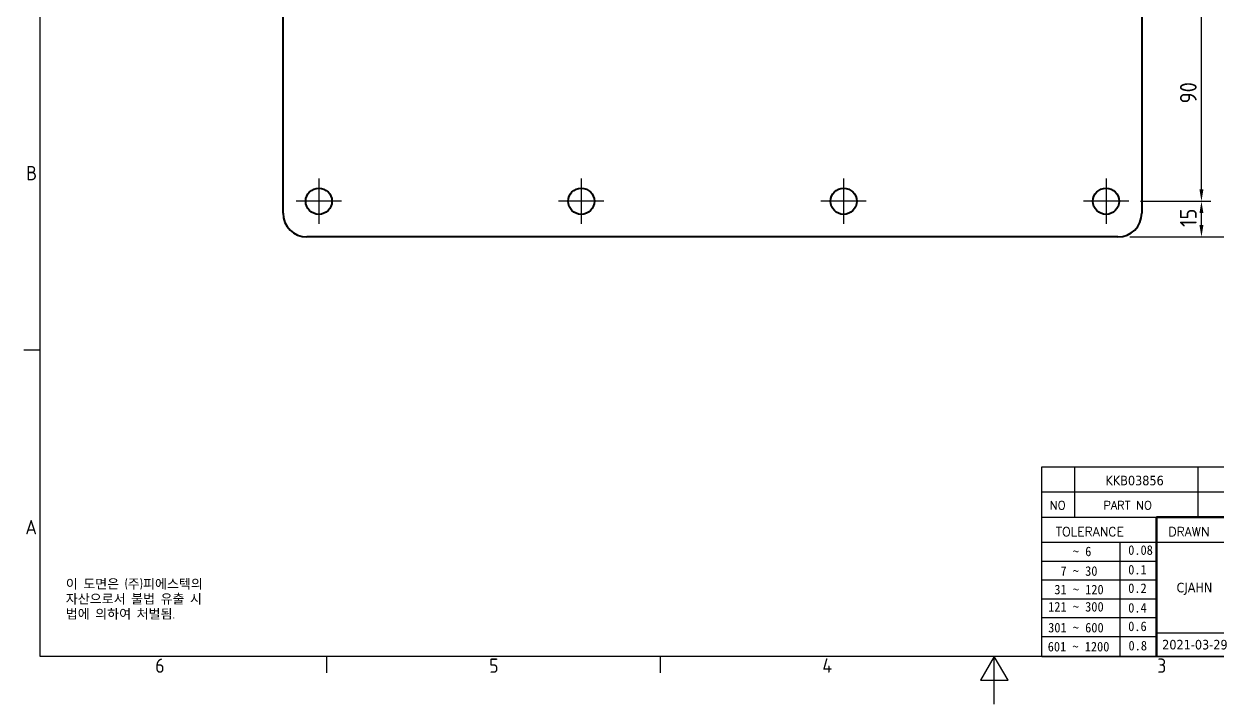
# Model space of a CAD drawing. Header units: millimetres. Extents: x 0 to 840, y 0 to 594.
# Drawn here: x 13 to 513, y 0 to 285 of the extents above; entities that cross this region are included whole.
import ezdxf
from ezdxf.enums import TextEntityAlignment as Align

# ---------------------------------------------------------------- set-up
doc = ezdxf.new("R2010")
doc.units = ezdxf.units.MM
doc.header["$LTSCALE"] = 2
doc.linetypes.add('CHAIN', pattern=[0.7087, 0.4724, -0.0591, 0.1181, -0.0591])
doc.layers.get('0').update_dxf_attribs({"color": 3, "lineweight": 25, "true_color": 0x00ff00})
for name, color, linetype, lineweight, true_color in [('가시적인 것(ISO)', 3, 'Continuous', 40, 0x00ff00), ('기호(ISO)', 5, 'Continuous', 25, 0x0000ff), ('제목(ISO)', 5, 'Continuous', 50, 0x0000ff), ('중심 표식(ISO)', 1, 'Continuous', 25, 0xff0000), ('치수(ISO)', 2, 'Continuous', 25, 0xffff00)]:
    doc.layers.add(name, color=color, linetype=linetype, lineweight=lineweight, true_color=true_color)
doc.layers.add('경계(ISO)', color=7, linetype='Continuous', lineweight=25)
doc.layers.add('해치(ISO)', color=7, linetype='Continuous', lineweight=18)
doc.styles.add('HAN_291', font='')
doc.styles.add('HAN_370', font='', dxfattribs={"width": 2})
doc.styles.add('RC_284', font='ROMANC.shx')
doc.styles.add('RC_287', font='ROMANC.shx')
doc.styles.add('RC_292', font='ROMANC.shx')
doc.styles.add('ROMANT_294', font='romant.shx')
doc.styles.add('문자 텍스트_PSTEK_POSCO', font='isocp.shx')
doc.styles.add('치수 텍스트_PSTEK_POSCO', font='isocp.shx')
doc.styles.add('텍스트 스타일198', font='tahoma.ttf')
doc.styles.add('텍스트 스타일333', font='ROMANC.shx', dxfattribs={"width": 0.800000011920929})
doc.styles.get('HAN_291').set_extended_font_data('GulimChe')
doc.styles.get('HAN_370').set_extended_font_data('GulimChe')
doc.dimstyles.new('치수_PSTEK_POSCO', dxfattribs={"dimscale": 2, "dimtxt": 3.5, "dimasz": 2.5, "dimexe": 2, "dimexo": 2.5, "dimgap": 1, "dimtad": 1, "dimrnd": 1e-08, "dimdsep": 46, "dimtxsty": '치수 텍스트_PSTEK_POSCO', "dimcen": 0.09, "dimdle": 10, "dimclrd": 7, "dimclre": 7, "dimclrt": 2, "dimadec": 1, "dimazin": 2, "dimtfac": 1, "dimtmove": 0, "dimatfit": 3, "dimfxl": 1, "dimtolj": 1, "dimlwd": -1, "dimlwe": -1, "dimarcsym": 0})

# ---------------------------------------------------------------- blocks, each defined once
blk = doc.blocks.new('경계 Default Border')
at = {"layer": '경계(ISO)'}
for p, q in [((10, 74.25000190734863), (6.599999666213989, 74.25000190734863)), ((70, 10), (70, 6.599999666213989)), ((140, 10), (140, 6.599999666213989))]:
    blk.add_line(p, q, dxfattribs=at)
at = {"layer": '경계(ISO)', "flags": 128}
for points in [[(10, 10), (10, 287.0000076293945), (410, 287.0000076293945), (410, 10), (10, 10)], [(210, 0), (210, 10), (207.1132469177246, 5), (212.8867530822754, 5), (210, 10)]]:
    blk.add_lwpolyline(points, dxfattribs=at)
at = {"layer": '경계(ISO)', "color": 2, "true_color": 0xffff00, "char_height": 3.00000011920929, "attachment_point": 7, "style": '문자 텍스트_PSTEK_POSCO'}
for s, insert in [('B', (7.078270083685684, 109.8463944559917)), ('A', (6.914400698149937, 35.61784856929444)), ('6', (34.14453946055966, 6.57139439638704)), ('5', (104.1445394605597, 6.57139439638704)), ('4', (173.9734701308116, 6.59999988079071)), ('3', (244.1685395229535, 6.57139439638704))]:
    blk.add_mtext(s, dxfattribs=dict(at, insert=insert))
blk = doc.blocks.new('제목 블록 PSTEK')
at = {"true_color": 0xff0000}
h = blk.add_hatch(color=1, dxfattribs=at)
edge = h.paths.add_edge_path(flags=0)
edge.add_line((314.2242174273352, 19.60711530335299), (314.2242174273352, 17.00126995915134))
edge.add_line((314.2242174273352, 17.00126995915134), (314.3485873187598, 17.00126995915134))
edge.add_arc((314.3485873187598, 17.6527312952023), 0.6514613360509371, 270, 360)
edge.add_line((315.0000486548106, 17.6527312952023), (315.0000486548106, 18.95565396730211))
edge.add_arc((314.3485873187598, 18.95565396730212), 0.6514613360508712, 0, 90)
edge.add_line((314.3485873187598, 19.60711530335299), (314.2242174273352, 19.60711530335299))
edge = h.paths.add_edge_path()
edge.add_arc((314.9847713324306, 18.28938669179658), 1.969189947606664, 269.9999999999959, 450)
edge.add_line((314.9847713324306, 20.25857663940318), (311.7664314776902, 20.25857663940324))
edge.add_line((311.7664314776902, 20.25857663940324), (311.7664314776902, 15.3430047401139))
edge.add_line((311.7664314776902, 15.3430047401139), (314.2242174273352, 15.3430047401139))
edge.add_line((314.2242174273352, 15.3430047401139), (314.2242174273352, 16.32019674418991))
edge.add_line((314.2242174273352, 16.32019674418991), (314.9847713324307, 16.32019674418991))
at = {"true_color": 0x848484}
for points in [[(317.2195697678507, 17.0593801673321), (322.0326348870767, 21.62682475217465), (322.2781991042243, 21.94392121864296), (317.0471853425802, 16.97985676345368), (318.7512090904202, 16.1899260703855), (316.0018030350395, 12.71868385740789), (316.3356552234328, 13.00206718743325), (318.9235935156908, 16.2694494742633)], [(324.6615819988275, 19.45905590879572), (325.4196460989604, 19.45905590879572), (325.4196460989604, 20.11051724484596), (325.2419748254881, 20.11051724484596), (325.2419748254881, 19.60711530335299), (324.4839107253602, 19.60711530335299), (324.4839107253602, 15.3430047401139), (322.1623394187076, 15.3430047401139), (322.1623394187076, 15.19494534555726), (324.6615819988275, 15.19494534555726)], [(328.2914414389548, 19.45905590879572), (329.4054050004294, 19.45905590879572), (329.4054050004294, 20.11051724484596), (329.2277337269622, 20.11051724484596), (329.2277337269622, 19.60711530335299), (328.1137701654877, 19.60711530335299), (328.1137701654877, 18.25543873810179), (328.2914414389548, 18.25543873810179)], [(332.5088862584528, 20.1105172448466), (332.3312149849806, 20.1105172448466), (332.3312149849806, 18.99741471888368), (332.5088862584528, 19.11081371413894)], [(335.6156307331414, 20.11051724484596), (335.2535118015555, 20.11051724484596), (334.2514536401189, 19.30614745124769), (335.4855464857051, 15.3430047401139), (333.1954852176545, 15.3430047401139), (333.2478643833523, 15.19494534555726), (335.6632177591723, 15.19494534555726), (334.4291249135862, 19.15808805669106)], [(321.9846681452406, 19.60711530335299), (321.4042753185749, 19.60711530335299), (321.4042753185749, 19.45905590879572), (321.9846681452406, 19.45905590879572)], [(328.2914414389548, 17.41554667867274), (329.4054050004294, 17.41554667867274), (329.4054050004294, 18.10737934354514), (329.2277337269622, 18.10737934354514), (329.2277337269622, 17.56360607323003), (328.1137701654877, 17.56360607323003), (328.1137701654877, 15.9944660761648), (328.2914414389548, 15.9944660761648)], [(329.5356972676428, 15.8464066816075), (329.3580259941756, 15.8464066816075), (329.3580259941756, 15.3430047401139), (325.8342124037171, 15.3430047401139), (325.8342124037171, 15.19494534555726), (329.5356972676428, 15.19494534555726)], [(332.5088862584528, 16.92964231796647), (332.3312149849806, 17.43186301645164), (332.3312149849806, 15.3430047401139), (330.0369607660135, 15.3430047401139), (330.0369607660135, 15.19494534555726), (332.5088862584528, 15.19494534555726)]]:
    blk.add_hatch(color=252, dxfattribs=at).paths.add_polyline_path(points)
at = {"true_color": 0x0000ff}
blk.add_hatch(color=5, dxfattribs=at).paths.add_polyline_path([(321.6183518841322, 17.4193704504104), (319.5281351041078, 18.24969419629727), (322.4505835294948, 22.02344462252142), (317.2195697678507, 17.0593801673321), (318.9235935156908, 16.2694494742633), (316.1741874603099, 12.79820726128571)])
at = {"true_color": 0xff0000}
for points in [[(324.4839107253602, 19.60711530335299), (325.2419748254881, 19.60711530335299), (325.2419748254881, 20.25857663940324), (321.2266040451076, 20.25857663940324), (321.2266040451076, 19.60711530335299), (321.9846681452406, 19.60711530335299), (321.9846681452406, 15.3430047401139), (324.4839107253602, 15.3430047401139)], [(329.2277337269622, 20.25857663940324), (325.65654113025, 20.25857663940324), (325.65654113025, 15.3430047401139), (329.3580259941756, 15.3430047401139), (329.3580259941756, 15.9944660761648), (328.1137701654877, 15.9944660761648), (328.1137701654877, 17.56360607323003), (329.2277337269622, 17.56360607323003), (329.2277337269622, 18.25543873810179), (328.1137701654877, 18.25543873810179), (328.1137701654877, 19.60711530335299), (329.2277337269622, 19.60711530335299)], [(332.3312149849806, 20.25857663940324), (329.8592894925411, 20.25857663940324), (329.8592894925411, 15.3430047401139), (332.3312149849806, 15.3430047401139), (332.3312149849806, 17.4318630164523), (333.0701931098801, 15.3430047401139), (335.4855464857051, 15.3430047401139), (334.2514536401189, 19.30614745124769), (335.4379594596742, 20.25857663940324), (334.3071782107978, 20.25857663940324), (332.3312149849806, 18.99741471888304)]]:
    blk.add_hatch(color=1, dxfattribs=at).paths.add_polyline_path(points)
at = {"true_color": 0x848484}
h = blk.add_hatch(color=252, dxfattribs=at)
edge = h.paths.add_edge_path()
edge.add_arc((314.9847713324309, 18.28938669179657), 1.969189947606666, 270, 406.8278729790604)
edge.add_arc((315.1624426058984, 18.1413272972396), 1.969189947606962, -90, 53.560984836317004, ccw=False)
edge.add_line((315.1624426058984, 16.17213734963263), (314.4018887008024, 16.17213734963263))
edge.add_line((314.4018887008024, 16.17213734963263), (314.4018887008024, 15.19494534555726))
edge.add_line((314.4018887008024, 15.19494534555726), (311.9441027511573, 15.19494534555726))
edge.add_line((311.9441027511573, 15.19494534555726), (311.9441027511573, 15.3430047401139))
edge.add_line((311.9441027511573, 15.3430047401139), (314.2242174273352, 15.3430047401139))
edge.add_line((314.2242174273352, 15.3430047401139), (314.2242174273352, 16.32019674418991))
edge.add_line((314.2242174273352, 16.32019674418991), (314.9847713324309, 16.32019674418991))
h = blk.add_hatch(color=252, dxfattribs=at)
edge = h.paths.add_edge_path()
edge.add_line((314.4018887008024, 19.45905590879572), (314.5262585922315, 19.45905590879572))
edge.add_arc((314.5262585922314, 18.80759457274939), 0.6514613360463194, 60.4189348879147, 90.00000000000318, ccw=False)
edge.add_arc((314.3485873187602, 18.95565396730057), 0.6514613360524251, 39.96992292766206, 90.00000000009999)
edge.add_line((314.3485873187591, 19.60711530335307), (314.2242174273352, 19.60711530335298))
edge.add_line((314.2242174273352, 19.60711530335299), (314.2242174273352, 17.00126995915134))
edge.add_line((314.2242174273352, 17.00126995915134), (314.3485873187591, 17.00126995915134))
edge.add_arc((314.3485873187568, 17.652731295233), 0.6514613360816299, 270.0000000002, 274.6930825552478)
edge.add_line((314.4018887008024, 17.0034541317032), (314.4018887008024, 19.45905590879572))
at = {"layer": '해치(ISO)', "true_color": 0x27d1fc}
h = blk.add_hatch(color=140, dxfattribs=at)
edge = h.paths.add_edge_path()
edge.add_ellipse((330.3660919371412, 20.15576403068321), major_axis=(9.100907360794343, 0), ratio=0.4069904968023172, start_angle=301.3098473703837, end_angle=507.7436900681698)
edge.add_ellipse((331.5340919371412, 20.4634168429492), major_axis=(-9.82350664112931, 0), ratio=0.3942600559756514, start_angle=111.51207141178469, end_angle=334.47025347086895, ccw=False)
edge.add_line((335.1363447531188, 16.8601935978785), (335.0955236905705, 16.99119398620872))
at = {"color": 180, "true_color": 0x3f00ff}
for p, q in [((182.475792979055, 11.79100474011392), (182.4757929790549, 51.56524660363496)), ((182.4757929790549, 51.56524660363496), (372.4757929537551, 51.56524660363496)), ((189.2651435055721, 51.56524660363496), (189.2651435055722, 41.00524660363494)), ((215.2152739891528, 41.00524660363494), (215.2152739891528, 51.56524660363496)), ((280.8758854511282, 51.56524660363496), (280.8758854511282, 41.00524660363494)), ((310.0881549537552, 51.56524660363496), (310.0881549537553, 41.00524660363494)), ((316.9044520275131, 51.56524660363496), (316.9044520275127, 41.00524660363494)), ((338.4566026226726, 51.56524660363496), (338.4566026226727, 41.00524660363494)), ((372.4757929537551, 51.56524660363496), (372.4757929537551, 11.79100474011389)), ((182.475792979055, 46.2852466036349), (372.4757929537551, 46.28524660363492)), ((182.475792979055, 41.00524660363493), (206.451475290024, 41.00524660363493)), ((222.9401812389276, 11.79100474011392), (222.9401812389276, 41.00524660363494)), ((239.4288871878316, 11.79100474011392), (239.4288871878316, 41.00524660363494)), ((255.9175931367356, 11.79100474011392), (255.9175931367356, 41.00524660363494)), ((268.6918866058747, 41.00524660363494), (268.6918866058747, 30.44524660363498)), ((280.8758854511282, 41.00524660363494), (280.8758854511282, 25.16524660363502)), ((310.088154953755, 41.00524660363494), (310.088154953755, 11.79100474011392)), ((182.475792979055, 35.72524660363497), (206.451475290024, 35.72524660363497)), ((198.8621818849491, 12.02524660363491), (198.8621818849491, 35.72524660363497)), ((206.451475290024, 35.72524660363497), (372.4757929537551, 35.72524660363497)), ((182.475792979055, 31.77524660363492), (206.451475290024, 31.77524660363492)), ((255.917593136736, 30.44524660363498), (372.4757929537552, 30.44524660363501)), ((182.475792979055, 27.82524660363487), (206.451475290024, 27.82524660363487)), ((255.9175931367359, 25.16524660363502), (372.4757929537552, 25.165246603635)), ((268.6918866058744, 25.16524660363502), (268.6918866058744, 11.79100474011392)), ((182.475792979055, 23.87524660363505), (206.451475290024, 23.87524660363505)), ((182.475792979055, 19.92524660363478), (206.451475290024, 19.92524660363478)), ((255.9175931367359, 19.88524660363481), (310.0881549537553, 19.88524660363481)), ((182.475792979055, 15.97524660363496), (206.451475290024, 15.97524660363496)), ((206.451475290024, 16.74100474011396), (255.9175931367359, 16.74100474011396)), ((182.475792979055, 11.79100474011392), (372.4757929537551, 11.79100474011389))]:
    blk.add_line(p, q, dxfattribs=at)
at = {"color": 7, "lineweight": 50}
for p, q in [((206.4514752900237, 11.79100474011392), (206.4514752900237, 41.00524660363494)), ((206.451475290024, 41.00524660363494), (372.4757929537551, 41.00524660363496))]:
    blk.add_line(p, q, dxfattribs=at)
at = {"color": 7}
for p, q in [((311.7664314776902, 20.25900474011391), (311.7664314776902, 15.34300474011391)), ((314.9847713324309, 20.25857663940324), (311.7664314776902, 20.25857663940324)), ((314.9847713324309, 20.25857663940324), (311.7664314776902, 20.25857663940324)), ((311.7664314776902, 20.25857663940324), (311.7664314776902, 15.3430047401139)), ((322.2781991042243, 21.94392121864296), (317.0471853425802, 16.97985676345368)), ((322.4505835294948, 22.02344462252142), (317.2195697678507, 17.0593801673321)), ((317.2195697678507, 17.0593801673321), (322.0326348870767, 21.62682475217465)), ((319.5281351041078, 18.24969419629727), (322.4505835294948, 22.02344462252142)), ((325.2419748254881, 20.25857663940324), (321.2266040451076, 20.25857663940324)), ((321.2266040451076, 20.25857663940324), (321.2266040451076, 19.60711530335299)), ((325.2419748254881, 20.25857663940324), (321.2266040451076, 20.25857663940324)), ((321.2266040451076, 20.25857663940324), (321.2266040451076, 19.60711530335299)), ((322.0326348870767, 21.62682475217465), (322.2781991042243, 21.94392121864296)), ((325.2419748254881, 19.60711530335299), (325.2419748254881, 20.25857663940324)), ((325.2419748254881, 19.60711530335299), (325.2419748254881, 20.25857663940324)), ((325.4196460989604, 20.11051724484596), (325.2419748254881, 20.11051724484596)), ((325.2419748254881, 20.11051724484596), (325.2419748254881, 19.60711530335299)), ((325.4196460989604, 19.45905590879572), (325.4196460989604, 20.11051724484596)), ((329.2277337269622, 20.25857663940324), (325.65654113025, 20.25857663940324)), ((325.65654113025, 20.25857663940324), (325.65654113025, 15.3430047401139)), ((325.65654113025, 20.25857663940324), (325.65654113025, 15.3430047401139)), ((329.2277337269622, 20.25857663940324), (325.65654113025, 20.25857663940324)), ((329.2277337269622, 19.60711530335299), (329.2277337269622, 20.25857663940324)), ((329.2277337269622, 19.60711530335299), (329.2277337269622, 20.25857663940324)), ((329.4054050004294, 20.11051724484596), (329.2277337269622, 20.11051724484596)), ((329.2277337269622, 20.11051724484596), (329.2277337269622, 19.60711530335299)), ((329.4054050004294, 19.45905590879572), (329.4054050004294, 20.11051724484596)), ((332.3312149849806, 20.25857663940324), (329.8592894925411, 20.25857663940324)), ((329.8592894925411, 20.25857663940324), (329.8592894925411, 15.3430047401139)), ((329.8592894925411, 20.25857663940324), (329.8592894925411, 15.3430047401139)), ((332.3312149849806, 20.25857663940324), (329.8592894925411, 20.25857663940324)), ((334.3071782107978, 20.25857663940324), (332.3312149849806, 18.99741471888304)), ((332.3312149849806, 18.99741471888304), (332.3312149849806, 20.25857663940324)), ((334.3071782107978, 20.25857663940324), (332.3312149849806, 18.99741471888304)), ((332.3312149849806, 18.99741471888304), (332.3312149849806, 20.25857663940324)), ((332.5088862584528, 20.1105172448466), (332.3312149849806, 20.1105172448466)), ((332.3312149849806, 20.1105172448466), (332.3312149849806, 18.99741471888368)), ((332.5088862584528, 19.11081371413894), (332.5088862584528, 20.1105172448466)), ((334.2514536401189, 19.30614745124769), (335.4379594596742, 20.25857663940324)), ((334.2514536401189, 19.30614745124769), (335.4379594596742, 20.25857663940324)), ((335.2535118015555, 20.11051724484596), (334.2514536401189, 19.30614745124769)), ((335.4379594596742, 20.25857663940324), (334.3071782107978, 20.25857663940324)), ((335.4379594596742, 20.25857663940324), (334.3071782107978, 20.25857663940324)), ((334.4291249135862, 19.15808805669104), (335.6156307331414, 20.11051724484596)), ((335.6156307331414, 20.11051724484596), (335.2535118015555, 20.11051724484596)), ((314.2242174273352, 17.00126995915134), (314.2242174273352, 19.60711530335299)), ((314.2242174273352, 19.60711530335299), (314.3485873187591, 19.60711530335299)), ((314.3485873187591, 19.60711530335299), (314.2242174273352, 19.60711530335299)), ((314.2242174273352, 19.60711530335299), (314.2242174273352, 17.00126995915134)), ((314.2242174273352, 17.00126995915134), (314.2242174273352, 19.60711530335299)), ((314.2242174273352, 19.60711530335299), (314.3485873187591, 19.60711530335299)), ((314.4018887008024, 19.45905590879572), (314.5262585922314, 19.45905590879572)), ((314.4018887008024, 17.0034541317032), (314.4018887008024, 19.45905590879572)), ((315.0000486548106, 18.95565396730275), (315.0000486548106, 17.65273129520161)), ((315.0000486548106, 18.95565396730275), (315.0000486548106, 17.65273129520161)), ((321.6183518841322, 17.4193704504104), (319.5281351041078, 18.24969419629727)), ((321.2266040451076, 19.60711530335299), (321.9846681452406, 19.60711530335299)), ((321.2266040451076, 19.60711530335299), (321.9846681452406, 19.60711530335299)), ((321.4042753185749, 19.60711530335299), (321.4042753185749, 19.45905590879572)), ((321.9846681452406, 19.60711530335299), (321.4042753185749, 19.60711530335299)), ((321.4042753185749, 19.45905590879572), (321.9846681452406, 19.45905590879572)), ((321.9846681452406, 19.60711530335299), (321.9846681452406, 15.3430047401139)), ((321.9846681452406, 19.45905590879572), (321.9846681452406, 19.60711530335299)), ((321.9846681452406, 19.60711530335299), (321.9846681452406, 15.3430047401139)), ((324.4839107253602, 19.60711530335299), (325.2419748254881, 19.60711530335299)), ((324.4839107253602, 15.3430047401139), (324.4839107253602, 19.60711530335299)), ((325.2419748254881, 19.60711530335299), (324.4839107253602, 19.60711530335299)), ((324.4839107253602, 19.60711530335299), (324.4839107253602, 15.3430047401139)), ((324.4839107253602, 19.60711530335299), (325.2419748254881, 19.60711530335299)), ((324.4839107253602, 15.3430047401139), (324.4839107253602, 19.60711530335299)), ((324.6615819988275, 19.45905590879572), (325.4196460989604, 19.45905590879572)), ((324.6615819988275, 15.19494534555726), (324.6615819988275, 19.45905590879572)), ((328.1137701654877, 18.25543873810179), (328.1137701654877, 19.60711530335299)), ((328.1137701654877, 19.60711530335299), (329.2277337269622, 19.60711530335299)), ((329.2277337269622, 19.60711530335299), (328.1137701654877, 19.60711530335299)), ((328.1137701654877, 19.60711530335299), (328.1137701654877, 18.25543873810179)), ((328.1137701654877, 18.25543873810179), (328.1137701654877, 19.60711530335299)), ((328.1137701654877, 19.60711530335299), (329.2277337269622, 19.60711530335299)), ((329.2277337269622, 18.25543873810179), (328.1137701654877, 18.25543873810179)), ((328.1137701654877, 18.25543873810179), (328.2914414389548, 18.25543873810179)), ((329.2277337269622, 18.25543873810179), (328.1137701654877, 18.25543873810179)), ((328.1137701654877, 17.56360607323003), (329.2277337269622, 17.56360607323003)), ((328.1137701654877, 15.9944660761648), (328.1137701654877, 17.56360607323003)), ((329.2277337269622, 17.56360607323003), (328.1137701654877, 17.56360607323003)), ((328.1137701654877, 17.56360607323003), (328.1137701654877, 15.9944660761648)), ((328.1137701654877, 17.56360607323003), (329.2277337269622, 17.56360607323003)), ((328.1137701654877, 15.9944660761648), (328.1137701654877, 17.56360607323003)), ((328.2914414389548, 18.25543873810179), (328.2914414389548, 19.45905590879572)), ((328.2914414389548, 19.45905590879572), (329.4054050004294, 19.45905590879572)), ((329.2277337269622, 17.56360607323003), (329.2277337269622, 18.25543873810179)), ((329.2277337269622, 17.56360607323003), (329.2277337269622, 18.25543873810179)), ((329.4054050004294, 18.10737934354514), (329.2277337269622, 18.10737934354514)), ((329.2277337269622, 18.10737934354514), (329.2277337269622, 17.56360607323003)), ((329.4054050004294, 17.41554667867274), (329.4054050004294, 18.10737934354514)), ((332.3312149849806, 18.99741471888368), (332.5088862584528, 19.11081371413894)), ((335.4855464857051, 15.3430047401139), (334.2514536401189, 19.30614745124769)), ((334.2514536401189, 19.30614745124769), (335.4855464857051, 15.3430047401139)), ((335.4855464857051, 15.3430047401139), (334.2514536401189, 19.30614745124769)), ((335.6632177591723, 15.19494534555726), (334.4291249135862, 19.15808805669104)), ((345.0447381189468, 17.50375595811051), (344.9867755289346, 17.689895936919)), ((311.7664314776902, 15.3430047401139), (314.2242174273352, 15.3430047401139)), ((311.7664314776902, 15.3430047401139), (314.2242174273352, 15.3430047401139)), ((314.2242174273352, 15.3430047401139), (311.9441027511573, 15.3430047401139)), ((311.9441027511573, 15.3430047401139), (311.9441027511573, 15.19494534555726)), ((311.9441027511573, 15.19494534555726), (314.4018887008024, 15.19494534555726)), ((314.3485873187591, 17.00126995915134), (314.2242174273352, 17.00126995915134)), ((314.2242174273352, 17.00126995915134), (314.3485873187591, 17.00126995915134)), ((314.3485873187591, 17.00126995915134), (314.2242174273352, 17.00126995915134)), ((314.2242174273352, 16.32019674418991), (314.9847713324309, 16.32019674418991)), ((314.2242174273352, 15.3430047401139), (314.2242174273352, 16.32019674418991)), ((314.9847713324309, 16.32019674418991), (314.2242174273352, 16.32019674418991)), ((314.2242174273352, 16.32019674418991), (314.2242174273352, 15.3430047401139)), ((314.2242174273352, 16.32019674418991), (314.9847713324309, 16.32019674418991)), ((314.2242174273352, 15.3430047401139), (314.2242174273352, 16.32019674418991)), ((314.4018887008024, 16.17213734963263), (315.162442605898, 16.17213734963263)), ((314.4018887008024, 15.19494534555726), (314.4018887008024, 16.17213734963263)), ((318.7512090904202, 16.1899260703855), (316.0018030350395, 12.71868385740789)), ((316.1741874603099, 12.79820726128571), (321.6183518841322, 17.4193704504104)), ((318.9235935156908, 16.2694494742633), (316.1741874603099, 12.79820726128571)), ((316.3356552234328, 13.00206718743325), (318.9235935156908, 16.2694494742633)), ((317.0471853425802, 16.97985676345368), (318.7512090904202, 16.1899260703855)), ((318.9235935156908, 16.2694494742633), (317.2195697678507, 17.0593801673321)), ((317.2195697678507, 17.0593801673321), (318.9235935156908, 16.2694494742633)), ((321.9846681452406, 15.3430047401139), (324.4839107253602, 15.3430047401139)), ((321.9846681452406, 15.3430047401139), (324.4839107253602, 15.3430047401139)), ((324.4839107253602, 15.3430047401139), (322.1623394187076, 15.3430047401139)), ((322.1623394187076, 15.3430047401139), (322.1623394187076, 15.19494534555726)), ((322.1623394187076, 15.19494534555726), (324.6615819988275, 15.19494534555726)), ((325.65654113025, 15.3430047401139), (329.3580259941756, 15.3430047401139)), ((325.65654113025, 15.3430047401139), (329.3580259941756, 15.3430047401139)), ((329.3580259941756, 15.3430047401139), (325.8342124037171, 15.3430047401139)), ((325.8342124037171, 15.3430047401139), (325.8342124037171, 15.19494534555726)), ((325.8342124037171, 15.19494534555726), (329.5356972676428, 15.19494534555726)), ((329.3580259941756, 15.9944660761648), (328.1137701654877, 15.9944660761648)), ((328.1137701654877, 15.9944660761648), (328.2914414389548, 15.9944660761648)), ((329.3580259941756, 15.9944660761648), (328.1137701654877, 15.9944660761648)), ((328.2914414389548, 15.9944660761648), (328.2914414389548, 17.41554667867274)), ((328.2914414389548, 17.41554667867274), (329.4054050004294, 17.41554667867274)), ((329.3580259941756, 15.3430047401139), (329.3580259941756, 15.9944660761648)), ((329.3580259941756, 15.3430047401139), (329.3580259941756, 15.9944660761648)), ((329.5356972676428, 15.8464066816075), (329.3580259941756, 15.8464066816075)), ((329.3580259941756, 15.8464066816075), (329.3580259941756, 15.3430047401139)), ((329.5356972676428, 15.19494534555726), (329.5356972676428, 15.8464066816075)), ((329.8592894925411, 15.3430047401139), (332.3312149849806, 15.3430047401139)), ((329.8592894925411, 15.3430047401139), (332.3312149849806, 15.3430047401139)), ((332.3312149849806, 15.3430047401139), (330.0369607660135, 15.3430047401139)), ((330.0369607660135, 15.3430047401139), (330.0369607660135, 15.19494534555726)), ((330.0369607660135, 15.19494534555726), (332.5088862584528, 15.19494534555726)), ((332.3312149849806, 17.4318630164523), (333.0701931098801, 15.3430047401139)), ((332.3312149849806, 15.3430047401139), (332.3312149849806, 17.4318630164523)), ((332.5088862584528, 16.92964231796647), (332.3312149849806, 17.43186301645164)), ((332.3312149849806, 17.43186301645164), (332.3312149849806, 15.3430047401139)), ((332.3312149849806, 17.4318630164523), (333.0701931098801, 15.3430047401139)), ((332.3312149849806, 15.3430047401139), (332.3312149849806, 17.4318630164523)), ((332.5088862584528, 15.19494534555726), (332.5088862584528, 16.92964231796647)), ((333.0701931098801, 15.3430047401139), (335.4855464857051, 15.3430047401139)), ((333.0701931098801, 15.3430047401139), (335.4855464857051, 15.3430047401139)), ((335.4855464857051, 15.3430047401139), (333.1954852176545, 15.3430047401139)), ((333.1954852176545, 15.3430047401139), (333.2478643833523, 15.19494534555726)), ((333.2478643833523, 15.19494534555726), (335.6632177591723, 15.19494534555726)), ((316.0018030350395, 12.71868385740789), (316.3356552234328, 13.00206718743325))]:
    blk.add_line(p, q, dxfattribs=at)
at = {"color": 1, "true_color": 0xff0000}
for p, q in [((314.9847713324309, 20.25857663940324), (311.7664314776902, 20.25857663940324)), ((311.7664314776902, 20.25857663940324), (311.7664314776902, 15.3430047401139)), ((325.2419748254881, 20.25857663940324), (321.2266040451076, 20.25857663940324)), ((321.2266040451076, 20.25857663940324), (321.2266040451076, 19.60711530335299)), ((325.2419748254881, 19.60711530335299), (325.2419748254881, 20.25857663940324)), ((329.2277337269622, 20.25857663940324), (325.65654113025, 20.25857663940324)), ((325.65654113025, 20.25857663940324), (325.65654113025, 15.3430047401139)), ((329.2277337269622, 19.60711530335299), (329.2277337269622, 20.25857663940324)), ((332.3312149849806, 20.25857663940324), (329.8592894925411, 20.25857663940324)), ((329.8592894925411, 20.25857663940324), (329.8592894925411, 15.3430047401139)), ((334.3071782107978, 20.25857663940324), (332.3312149849806, 18.99741471888304)), ((332.3312149849806, 18.99741471888304), (332.3312149849806, 20.25857663940324)), ((334.2514536401189, 19.30614745124769), (335.4379594596742, 20.25857663940324)), ((335.4379594596742, 20.25857663940324), (334.3071782107978, 20.25857663940324)), ((314.2242174273352, 17.00126995915134), (314.2242174273352, 19.60711530335299)), ((314.2242174273352, 19.60711530335299), (314.3485873187591, 19.60711530335299)), ((315.0000486548106, 18.95565396730275), (315.0000486548106, 17.65273129520161)), ((321.2266040451076, 19.60711530335299), (321.9846681452406, 19.60711530335299)), ((321.9846681452406, 19.60711530335299), (321.9846681452406, 15.3430047401139)), ((324.4839107253602, 19.60711530335299), (325.2419748254881, 19.60711530335299)), ((324.4839107253602, 15.3430047401139), (324.4839107253602, 19.60711530335299)), ((328.1137701654877, 18.25543873810179), (328.1137701654877, 19.60711530335299)), ((328.1137701654877, 19.60711530335299), (329.2277337269622, 19.60711530335299)), ((329.2277337269622, 18.25543873810179), (328.1137701654877, 18.25543873810179)), ((328.1137701654877, 17.56360607323003), (329.2277337269622, 17.56360607323003)), ((328.1137701654877, 15.9944660761648), (328.1137701654877, 17.56360607323003)), ((329.2277337269622, 17.56360607323003), (329.2277337269622, 18.25543873810179)), ((335.4855464857051, 15.3430047401139), (334.2514536401189, 19.30614745124769)), ((311.7664314776902, 15.3430047401139), (314.2242174273352, 15.3430047401139)), ((314.3485873187591, 17.00126995915134), (314.2242174273352, 17.00126995915134)), ((314.2242174273352, 16.32019674418991), (314.9847713324309, 16.32019674418991)), ((314.2242174273352, 15.3430047401139), (314.2242174273352, 16.32019674418991)), ((321.9846681452406, 15.3430047401139), (324.4839107253602, 15.3430047401139)), ((325.65654113025, 15.3430047401139), (329.3580259941756, 15.3430047401139)), ((329.3580259941756, 15.9944660761648), (328.1137701654877, 15.9944660761648)), ((329.3580259941756, 15.3430047401139), (329.3580259941756, 15.9944660761648)), ((329.8592894925411, 15.3430047401139), (332.3312149849806, 15.3430047401139)), ((332.3312149849806, 17.4318630164523), (333.0701931098801, 15.3430047401139)), ((332.3312149849806, 15.3430047401139), (332.3312149849806, 17.4318630164523)), ((333.0701931098801, 15.3430047401139), (335.4855464857051, 15.3430047401139))]:
    blk.add_line(p, q, dxfattribs=at)
at = {"color": 5, "true_color": 0x0000ff}
for p, q in [((322.4505835294948, 22.02344462252142), (317.2195697678507, 17.0593801673321)), ((319.5281351041078, 18.24969419629727), (322.4505835294948, 22.02344462252142)), ((321.6183518841322, 17.4193704504104), (319.5281351041078, 18.24969419629727)), ((316.1741874603099, 12.79820726128571), (321.6183518841322, 17.4193704504104)), ((318.9235935156908, 16.2694494742633), (316.1741874603099, 12.79820726128571)), ((317.2195697678507, 17.0593801673321), (318.9235935156908, 16.2694494742633))]:
    blk.add_line(p, q, dxfattribs=at)
at = {"color": 7}
for centre, radius, start, end in [((314.9847713324309, 18.28938669179658), 1.969189947606665, 270, 90), ((314.9847713324309, 18.28938669179658), 1.969189947606665, 270, 90), ((314.3485873187598, 18.95565396730211), 0.6514613360508712, 0, 90), ((314.3485873187602, 18.95565396730057), 0.6514613360524251, 39.96992292766117, 90), ((314.3485873187598, 18.95565396730212), 0.6514613360508712, 0, 90), ((314.3485873187597, 17.65273129520228), 0.6514613360509381, 270, 0), ((314.3485873187598, 17.6527312952023), 0.6514613360509381, 270, 0), ((314.5262585922314, 18.80759457274939), 0.6514613360463193, 60.41893488791137, 90), ((314.9847713324307, 18.2893866917965), 1.969189947606594, 270, 46.82787297909833), ((315.1624426058984, 18.1413272972396), 1.969189947606961, 270, 53.56098483636067), ((314.3485873187568, 17.652731295233), 0.6514613360816299, 270, 274.6930825552478)]:
    blk.add_arc(centre, radius, start, end, dxfattribs=at)
at = {"color": 1, "true_color": 0xff0000}
for centre, radius, start, end in [((314.9847713324309, 18.28938669179657), 1.969189947606665, 270, 90), ((314.3485873187598, 18.95565396730211), 0.6514613360508712, 0, 90), ((314.3485873187598, 17.6527312952023), 0.6514613360509381, 270, 0)]:
    blk.add_arc(centre, radius, start, end, dxfattribs=at)
at = {"layer": '제목(ISO)', "lineweight": 18}
blk.add_line((182.475792979055, 35.72500474011393), (182.475792979055, 11.79100474011392), dxfattribs=at)
at = {"layer": '제목(ISO)'}
for p, q in [((314.9847713324306, 20.25857663940324), (311.7664314776902, 20.25857663940324)), ((311.7664314776902, 20.25857663940324), (311.7664314776902, 15.3430047401139)), ((322.2781991042243, 21.94392121864296), (317.0471853425802, 16.97985676345368)), ((322.4505835294948, 22.02344462252142), (317.2195697678507, 17.0593801673321)), ((317.2195697678507, 17.0593801673321), (322.0326348870767, 21.62682475217465)), ((319.5281351041078, 18.24969419629727), (322.4505835294948, 22.02344462252142)), ((325.2419748254881, 20.25857663940324), (321.2266040451076, 20.25857663940324)), ((321.2266040451076, 20.25857663940324), (321.2266040451076, 19.60711530335299)), ((322.0326348870767, 21.62682475217465), (322.2781991042243, 21.94392121864296)), ((325.2419748254881, 19.60711530335299), (325.2419748254881, 20.25857663940324)), ((325.4196460989604, 20.11051724484596), (325.2419748254881, 20.11051724484596)), ((325.2419748254881, 20.11051724484596), (325.2419748254881, 19.60711530335299)), ((325.4196460989604, 19.45905590879572), (325.4196460989604, 20.11051724484596)), ((329.2277337269622, 20.25857663940324), (325.65654113025, 20.25857663940324)), ((325.65654113025, 20.25857663940324), (325.65654113025, 15.3430047401139)), ((329.2277337269622, 19.60711530335299), (329.2277337269622, 20.25857663940324)), ((329.4054050004294, 20.11051724484596), (329.2277337269622, 20.11051724484596)), ((329.2277337269622, 20.11051724484596), (329.2277337269622, 19.60711530335299)), ((329.4054050004294, 19.45905590879572), (329.4054050004294, 20.11051724484596)), ((332.3312149849806, 20.25857663940324), (329.8592894925411, 20.25857663940324)), ((329.8592894925411, 20.25857663940324), (329.8592894925411, 15.3430047401139)), ((334.3071782107978, 20.25857663940324), (332.3312149849806, 18.99741471888304)), ((332.3312149849806, 18.99741471888304), (332.3312149849806, 20.25857663940324)), ((332.5088862584528, 20.1105172448466), (332.3312149849806, 20.1105172448466)), ((332.3312149849806, 20.1105172448466), (332.3312149849806, 18.99741471888368)), ((332.5088862584528, 19.11081371413894), (332.5088862584528, 20.1105172448466)), ((334.2514536401189, 19.30614745124769), (335.4379594596742, 20.25857663940324)), ((335.2535118015555, 20.11051724484596), (334.2514536401189, 19.30614745124769)), ((335.4379594596742, 20.25857663940324), (334.3071782107978, 20.25857663940324)), ((334.4291249135862, 19.15808805669106), (335.6156307331414, 20.11051724484596)), ((335.6156307331414, 20.11051724484596), (335.2535118015555, 20.11051724484596)), ((314.2242174273352, 17.00126995915134), (314.2242174273352, 19.60711530335299)), ((314.2242174273352, 19.60711530335299), (314.3485873187598, 19.60711530335299)), ((314.3485873187591, 19.60711530335299), (314.2242174273352, 19.60711530335299)), ((314.2242174273352, 19.60711530335299), (314.2242174273352, 17.00126995915134)), ((314.4018887008024, 19.45905590879572), (314.5262585922314, 19.45905590879572)), ((314.4018887008024, 17.0034541317032), (314.4018887008024, 19.45905590879572)), ((315.0000486548106, 18.95565396730211), (315.0000486548106, 17.6527312952023)), ((321.6183518841322, 17.4193704504104), (319.5281351041078, 18.24969419629727)), ((321.2266040451076, 19.60711530335299), (321.9846681452406, 19.60711530335299)), ((321.9846681452406, 19.60711530335299), (321.4042753185749, 19.60711530335299)), ((321.4042753185749, 19.60711530335299), (321.4042753185749, 19.45905590879572)), ((321.4042753185749, 19.45905590879572), (321.9846681452406, 19.45905590879572)), ((321.9846681452406, 19.60711530335299), (321.9846681452406, 15.3430047401139)), ((321.9846681452406, 19.45905590879572), (321.9846681452406, 19.60711530335299)), ((324.4839107253602, 19.60711530335299), (325.2419748254881, 19.60711530335299)), ((324.4839107253602, 15.3430047401139), (324.4839107253602, 19.60711530335299)), ((325.2419748254881, 19.60711530335299), (324.4839107253602, 19.60711530335299)), ((324.4839107253602, 19.60711530335299), (324.4839107253602, 15.3430047401139)), ((324.6615819988275, 19.45905590879572), (325.4196460989604, 19.45905590879572)), ((324.6615819988275, 15.19494534555726), (324.6615819988275, 19.45905590879572)), ((328.1137701654877, 18.25543873810179), (328.1137701654877, 19.60711530335299)), ((328.1137701654877, 19.60711530335299), (329.2277337269622, 19.60711530335299)), ((329.2277337269622, 19.60711530335299), (328.1137701654877, 19.60711530335299)), ((328.1137701654877, 19.60711530335299), (328.1137701654877, 18.25543873810179)), ((329.2277337269622, 18.25543873810179), (328.1137701654877, 18.25543873810179)), ((328.1137701654877, 18.25543873810179), (328.2914414389548, 18.25543873810179)), ((328.1137701654877, 15.9944660761648), (328.1137701654877, 17.56360607323003)), ((328.1137701654877, 17.56360607323003), (329.2277337269622, 17.56360607323003)), ((329.2277337269622, 17.56360607323003), (328.1137701654877, 17.56360607323003)), ((328.1137701654877, 17.56360607323003), (328.1137701654877, 15.9944660761648)), ((328.2914414389548, 19.45905590879572), (329.4054050004294, 19.45905590879572)), ((328.2914414389548, 18.25543873810179), (328.2914414389548, 19.45905590879572)), ((329.2277337269622, 17.56360607323003), (329.2277337269622, 18.25543873810179)), ((329.4054050004294, 18.10737934354514), (329.2277337269622, 18.10737934354514)), ((329.2277337269622, 18.10737934354514), (329.2277337269622, 17.56360607323003)), ((329.4054050004294, 17.41554667867274), (329.4054050004294, 18.10737934354514)), ((332.3312149849806, 18.99741471888368), (332.5088862584528, 19.11081371413894)), ((335.4855464857051, 15.3430047401139), (334.2514536401189, 19.30614745124769)), ((334.2514536401189, 19.30614745124769), (335.4855464857051, 15.3430047401139)), ((335.6632177591723, 15.19494534555726), (334.4291249135862, 19.15808805669106)), ((311.7664314776902, 15.3430047401139), (314.2242174273352, 15.3430047401139)), ((314.2242174273352, 15.3430047401139), (311.9441027511573, 15.3430047401139)), ((311.9441027511573, 15.3430047401139), (311.9441027511573, 15.19494534555726)), ((311.9441027511573, 15.19494534555726), (314.4018887008024, 15.19494534555726)), ((314.3485873187598, 17.00126995915134), (314.2242174273352, 17.00126995915134)), ((314.2242174273352, 17.00126995915134), (314.3485873187591, 17.00126995915134)), ((314.2242174273352, 15.3430047401139), (314.2242174273352, 16.32019674418991)), ((314.2242174273352, 16.32019674418991), (314.9847713324307, 16.32019674418991)), ((314.9847713324309, 16.32019674418991), (314.2242174273352, 16.32019674418991)), ((314.2242174273352, 16.32019674418991), (314.2242174273352, 15.3430047401139)), ((314.4018887008024, 15.19494534555726), (314.4018887008024, 16.17213734963263)), ((314.4018887008024, 16.17213734963263), (315.1624426058984, 16.17213734963263)), ((318.7512090904202, 16.1899260703855), (316.0018030350395, 12.71868385740789)), ((316.1741874603099, 12.79820726128571), (321.6183518841322, 17.4193704504104)), ((318.9235935156908, 16.2694494742633), (316.1741874603099, 12.79820726128571)), ((316.3356552234328, 13.00206718743325), (318.9235935156908, 16.2694494742633)), ((317.0471853425802, 16.97985676345368), (318.7512090904202, 16.1899260703855)), ((317.2195697678507, 17.0593801673321), (318.9235935156908, 16.2694494742633)), ((318.9235935156908, 16.2694494742633), (317.2195697678507, 17.0593801673321)), ((321.9846681452406, 15.3430047401139), (324.4839107253602, 15.3430047401139)), ((324.4839107253602, 15.3430047401139), (322.1623394187076, 15.3430047401139)), ((322.1623394187076, 15.3430047401139), (322.1623394187076, 15.19494534555726)), ((322.1623394187076, 15.19494534555726), (324.6615819988275, 15.19494534555726)), ((325.65654113025, 15.3430047401139), (329.3580259941756, 15.3430047401139)), ((329.3580259941756, 15.3430047401139), (325.8342124037171, 15.3430047401139)), ((325.8342124037171, 15.3430047401139), (325.8342124037171, 15.19494534555726)), ((325.8342124037171, 15.19494534555726), (329.5356972676428, 15.19494534555726)), ((329.3580259941756, 15.9944660761648), (328.1137701654877, 15.9944660761648)), ((328.1137701654877, 15.9944660761648), (328.2914414389548, 15.9944660761648)), ((328.2914414389548, 17.41554667867274), (329.4054050004294, 17.41554667867274)), ((328.2914414389548, 15.9944660761648), (328.2914414389548, 17.41554667867274)), ((329.3580259941756, 15.3430047401139), (329.3580259941756, 15.9944660761648)), ((329.5356972676428, 15.8464066816075), (329.3580259941756, 15.8464066816075)), ((329.3580259941756, 15.8464066816075), (329.3580259941756, 15.3430047401139)), ((329.5356972676428, 15.19494534555726), (329.5356972676428, 15.8464066816075)), ((329.8592894925411, 15.3430047401139), (332.3312149849806, 15.3430047401139)), ((332.3312149849806, 15.3430047401139), (330.0369607660135, 15.3430047401139)), ((330.0369607660135, 15.3430047401139), (330.0369607660135, 15.19494534555726)), ((330.0369607660135, 15.19494534555726), (332.5088862584528, 15.19494534555726)), ((332.3312149849806, 15.3430047401139), (332.3312149849806, 17.4318630164523)), ((332.3312149849806, 17.4318630164523), (333.0701931098801, 15.3430047401139)), ((332.5088862584528, 16.92964231796647), (332.3312149849806, 17.43186301645164)), ((332.3312149849806, 17.43186301645164), (332.3312149849806, 15.3430047401139)), ((332.5088862584528, 15.19494534555726), (332.5088862584528, 16.92964231796647)), ((333.0701931098801, 15.3430047401139), (335.4855464857051, 15.3430047401139)), ((335.4855464857051, 15.3430047401139), (333.1954852176545, 15.3430047401139)), ((333.1954852176545, 15.3430047401139), (333.2478643833523, 15.19494534555726)), ((333.2478643833523, 15.19494534555726), (335.6632177591723, 15.19494534555726)), ((316.0018030350395, 12.71868385740789), (316.3356552234328, 13.00206718743325))]:
    blk.add_line(p, q, dxfattribs=at)
at = {"layer": '제목(ISO)', "color": 4, "true_color": 0x00ffff}
blk.add_line((335.1363447531188, 16.8601935978785), (335.0955236905705, 16.99119398620872), dxfattribs=at)
at = {"layer": '제목(ISO)'}
for centre, radius, start, end in [((314.9847713324306, 18.28938669179658), 1.969189947606664, 46.82787297909431, 90), ((314.3485873187598, 18.95565396730212), 0.6514613360508712, 0, 90), ((314.3485873187602, 18.95565396730057), 0.6514613360524251, 39.96992292766117, 90), ((314.3485873187598, 17.6527312952023), 0.6514613360509371, 270, 0), ((314.5262585922314, 18.80759457274939), 0.6514613360463193, 60.41893488791137, 90), ((314.9847713324307, 18.2893866917965), 1.969189947606594, 270, 46.82787297909833), ((314.9847713324309, 18.28938669179657), 1.969189947606666, 270, 46.8278729790603), ((315.1624426058984, 18.1413272972396), 1.969189947606962, 270, 53.56098483631701), ((314.3485873187568, 17.652731295233), 0.6514613360816299, 270, 274.6930825552478)]:
    blk.add_arc(centre, radius, start, end, dxfattribs=at)
at = {"layer": '제목(ISO)', "color": 4, "true_color": 0x00ffff}
for centre, major_axis, ratio, start_param, end_param in [((331.5340919371412, 20.4634168429492), (9.82350664112931, 0), 0.3942600559756514, 5.087845455444478, 8.97919982663645), ((330.3660919371412, 20.15576403068321), (9.100907360794343, 0), 0.4069904968023172, 5.258848905294775, 8.861799147915196)]:
    blk.add_ellipse(centre, major_axis=major_axis, ratio=ratio, start_param=start_param, end_param=end_param, dxfattribs=at)
at = {"color": 2, "true_color": 0xffff00}
for s, height, style, p in [('NO', 1.742399930953979, 'RC_284', (184.135398793432, 42.62317362549192)), ('PART NO', 1.742399930953979, 'RC_284', (195.3359407378685, 42.62317362549192)), ('DESCRIPTION', 1.742399930953979, 'RC_284', (240.4025565652523, 42.62317362549192)), ("Q'TY", 1.742399930953979, 'RC_284', (310.1440786515383, 42.62317362549192)), ('COLOR/FINISH', 1.742399930953979, 'RC_284', (317.7725341324144, 42.62317362549192)), ('REMARK', 1.742399930953979, 'RC_284', (348.346649953877, 42.62317362549192)), (' TOLERANCE', 1.899999976158142, 'RC_287', (184.0872874387979, 37.00893196870329)), ('DRAWN', 1.899999976158142, 'RC_287', (208.9766620976279, 37.00893196870329)), ('CHECKED', 1.899999976158142, 'RC_287', (223.6856844514997, 37.00893196870329)), ('APPROVED', 1.899999976158142, 'RC_287', (239.7795453577791, 37.00893196870329)), ('UNIT', 1.742399930953979, 'RC_284', (259.1652673287452, 37.34317362549218)), ('SCALE', 1.742399930953979, 'RC_284', (270.2934779252897, 37.34317362549218)), ('MODEL NAME', 2.178000062704086, 'RC_292', (284.096330289083, 37.25462520371384)), ('0.08', 2.000000029802322, 'HAN_291', (200.5467345600617, 33.09873600004101)), ('    ~ 6', 2.000000029802322, 'HAN_291', (183.7721304966814, 32.8176515608431)), ('mm', 1.742399930953979, 'RC_284', (259.6505418159997, 32.3543089683787)), ('PART NAME', 2.178000062704086, 'RC_292', (285.1416959765849, 32.03045329421792)), ('  7 ~ 30', 2.000000029802322, 'HAN_291', (183.7721304966814, 28.70538114822415)), ('0.1', 2.000000029802322, 'HAN_291', (200.5467345600617, 28.98646558742206)), (' DWG NO.', 2.178000062704086, 'RC_292', (284.8124284083233, 26.75045329421772)), (' 31 ~ 120', 2.000000029802322, 'HAN_291', (183.7721304966814, 24.82628181916237)), ('0.2', 2.000000029802322, 'HAN_291', (200.5467345600617, 25.10736625836028)), ('121 ~ 300', 2.000000029802322, 'HAN_291', (183.7721304966814, 21.21401206133254)), ('0.4', 2.000000029802322, 'HAN_291', (200.5467345600617, 20.99509650053045)), ('SIZE', 1.742399930953979, 'RC_284', (259.1652673287452, 21.69497768947366)), ('REFERENCE', 2.178000062704086, 'RC_292', (278.2741065029841, 21.43214925458022)), ('301 ~ 600', 2.000000029802322, 'HAN_291', (183.7721304966814, 16.83491273227077)), ('0.6', 2.000000029802322, 'HAN_291', (200.5467345600617, 17.11599717146868)), ('0.8', 2.000000029802322, 'HAN_291', (200.6097246063884, 13.05732192299702)), ('601 ~ 1200', 2.000000029802322, 'HAN_291', (183.6802025156883, 12.84759660881125))]:
    blk.add_text(s, height=height, dxfattribs=dict(at, style=style)).set_placement(p)
at = {"color": 2, "true_color": 0xffff00, "style": 'RC_284'}
blk.add_text('MATERIAL', height=1.742399930953979, dxfattribs=at).set_placement((295.4820202024417, 43.64524660363492), align=Align.MIDDLE_CENTER)
at = {"color": 7, "style": '텍스트 스타일333', "width": 0.7999999523162842}
blk.add_text('N/S', height=2.000000029802322, dxfattribs=at).set_placement((274.7838860285014, 33.08524660363496), align=Align.MIDDLE_CENTER)
at = {"color": 2, "true_color": 0xffff00, "style": '텍스트 스타일333', "width": 0.7999999523162842}
blk.add_text('3rd ANGLE PROJ.', height=2.000000029802322, dxfattribs=at).set_placement((256.8430306642954, 26.76148381654429))
at = {"color": 7, "style": 'ROMANT_294'}
for s, p in [('POWER', (342.82727231297, 20.97115304607566)), ('SYSTEM', (342.82727231297, 17.3284636719184)), ('TECHNOLOGY', (342.82727231297, 13.57194088644453))]:
    blk.add_text(s, height=2.700000107288361, dxfattribs=at).set_placement(p)
at = {"color": 7, "insert": (320.8519732224835, 14.21236326823155), "char_height": 1.400000005960464, "attachment_point": 1, "line_spacing_factor": 0.3319999873638153, "style": 'HAN_370'}
blk.add_mtext('\\fHY견고딕|b0|i0;\\H1.4000;피에스텍', dxfattribs=at)
at = {"layer": '제목(ISO)', "color": 7, "style": '텍스트 스타일198'}
for tag, p in [('설명_001', (236.5138258107869, 47.92245856837096)), ('재질_001', (293.8191592078832, 47.92524659519488)), ('질량\\P3;_001', (350.3046145979153, 48.1643332325385)), ('부품_번호_001', (195.7796271768968, 47.68004260673702)), ("3._Q'TY_001", (312.7051684940307, 47.92188863680521)), ('4._COLOR_001', (327.1808631167115, 47.92524658873377)), ('1._MODEL_NAME_001', (326.7684841840689, 37.52172745615292)), ('제목_001', (337.2103315652148, 32.12933155161866)), ('부품_번호_001', (334.4388674301287, 26.8052465951949)), ('설계자_001', (210.6823963971569, 25.23312566343435)), ('프로젝트_001', (278.9744245225954, 18.43951439740151)), ('작성_날짜_001', (207.6736656800234, 13.26600473167383)), ('시트_크기_001', (260.807090429518, 14.83812566343425)), ('프로젝트_002', (270.9791918143218, 14.97568842208535)), ('프로젝트_003', (280.4473441481205, 11.5491460676562))]:
    blk.add_attdef(tag, p, '', height=2.000000029802322, dxfattribs=at)
for tag, p in [('점검자', (231.1845342133799, 26.23312567187446)), ('엔지니어링_승인자', (247.673240162284, 26.23312567187446)), ('점검_날짜', (231.1845342133799, 14.26600474011394)), ('엔지니어링_승인_날짜', (247.6732401622839, 14.26600474011394))]:
    blk.add_attdef(tag, text='', height=2.000000029802322, dxfattribs=at).set_placement(p, align=Align.MIDDLE_CENTER)
blk = doc.blocks.new('*D24')
at = {"layer": 'Defpoints', "color": 0, "transparency": 16777216}
for p in [(471.8531643930277, 405.9027482366938), (471.8531643930278, 195.9027482366937), (531.8531643930278, 195.9027482366937)]:
    blk.add_point(p, dxfattribs=at)
at = {"layer": '치수(ISO)', "color": 7, "transparency": 16777216}
for p, q in [((476.8531643930277, 405.9027482366938), (535.8531643930279, 405.9027482366938)), ((531.8531643930279, 400.9027482366938), (531.8531643930278, 200.9027482366937)), ((476.8531643930278, 195.9027482366937), (535.8531643930278, 195.9027482366937))]:
    blk.add_line(p, q, dxfattribs=at)
for points in [[(531.0198310596945, 400.9027482366938), (532.6864977263613, 400.9027482366938), (531.8531643930279, 405.9027482366938)], [(531.0198310596944, 200.9027482366937), (532.6864977263612, 200.9027482366937), (531.8531643930278, 195.9027482366937)]]:
    blk.add_solid(points, dxfattribs=at)
at = {"layer": '치수(ISO)', "color": 2, "transparency": 16777216, "insert": (526.3524754166498, 295.211114378426), "char_height": 7, "attachment_point": 4, "rotation": 90, "style": '치수 텍스트_PSTEK_POSCO'}
blk.add_mtext('\\A1;210', dxfattribs=at)
blk = doc.blocks.new('*D30')
at = {"layer": 'Defpoints', "color": 0, "transparency": 16777216}
for p in [(476.3531643930278, 210.9027482366937), (506.8531643930278, 210.9027482366937), (471.8531643930278, 195.9027482366937)]:
    blk.add_point(p, dxfattribs=at)
at = {"layer": '치수(ISO)', "color": 7, "transparency": 16777216}
for p, q in [((481.3531643930278, 210.9027482366937), (510.8531643930278, 210.9027482366937)), ((506.8531643930278, 200.9027482366937), (506.8531643930278, 205.9027482366937)), ((476.8531643930278, 195.9027482366937), (510.8531643930278, 195.9027482366937))]:
    blk.add_line(p, q, dxfattribs=at)
for points in [[(506.0198310596945, 205.9027482366937), (507.6864977263612, 205.9027482366937), (506.8531643930278, 210.9027482366937)], [(506.0198310596945, 200.9027482366937), (507.6864977263612, 200.9027482366937), (506.8531643930278, 195.9027482366937)]]:
    blk.add_solid(points, dxfattribs=at)
at = {"layer": '치수(ISO)', "color": 2, "transparency": 16777216, "insert": (501.3531643930278, 200.0877734898631), "char_height": 7, "attachment_point": 4, "rotation": 90, "style": '치수 텍스트_PSTEK_POSCO'}
blk.add_mtext('\\A1;15', dxfattribs=at)
blk = doc.blocks.new('*D31')
at = {"layer": 'Defpoints', "color": 0, "transparency": 16777216}
for p in [(476.3531643930278, 300.9027482366937), (506.8531643930278, 300.9027482366937), (476.3531643930278, 210.9027482366937)]:
    blk.add_point(p, dxfattribs=at)
at = {"layer": '치수(ISO)', "color": 7, "transparency": 16777216}
for p, q in [((481.3531643930278, 300.9027482366937), (510.8531643930278, 300.9027482366937)), ((506.8531643930278, 215.9027482366937), (506.8531643930278, 295.9027482366937)), ((481.3531643930278, 210.9027482366937), (510.8531643930278, 210.9027482366937))]:
    blk.add_line(p, q, dxfattribs=at)
for points in [[(506.0198310596945, 295.9027482366937), (507.6864977263612, 295.9027482366937), (506.8531643930278, 300.9027482366937)], [(506.0198310596945, 215.9027482366937), (507.6864977263612, 215.9027482366937), (506.8531643930278, 210.9027482366937)]]:
    blk.add_solid(points, dxfattribs=at)
at = {"layer": '치수(ISO)', "color": 2, "transparency": 16777216, "insert": (501.3531643930278, 251.9250175843513), "char_height": 7, "attachment_point": 4, "rotation": 90, "style": '치수 텍스트_PSTEK_POSCO'}
blk.add_mtext('\\A1;90', dxfattribs=at)

msp = doc.modelspace()

# ---------------------------------------------------------------- linework, layer by layer
at = {"layer": '가시적인 것(ISO)'}
for p, q in [((121.8531643930278, 205.9027482366935), (121.8531643930278, 395.9027482366935)), ((481.8531643930277, 395.9027482366938), (481.8531643930278, 205.9027482366937)), ((471.8531643930278, 195.9027482366937), (131.8531643930278, 195.9027482366935))]:
    msp.add_line(p, q, dxfattribs=at)
for centre in [(136.8531643930278, 210.9027482366935), (246.8531643930278, 210.9027482366936), (356.853164393028, 210.9027482366936), (466.8531643930278, 210.9027482366937)]:
    msp.add_circle(centre, 5.5, dxfattribs=at)
for centre, start, end in [((131.8531643930278, 205.9027482366935), 180, 270), ((471.8531643930278, 205.9027482366937), 270, 0)]:
    msp.add_arc(centre, 10, start, end, dxfattribs=at)
at = {"layer": '중심 표식(ISO)', "linetype": 'CHAIN'}
for p, q in [((136.8531643930278, 220.4027482366935), (136.8531643930278, 201.4027482366936)), ((246.8531643930278, 220.4027482366936), (246.8531643930278, 201.4027482366936)), ((356.853164393028, 220.4027482366936), (356.853164393028, 201.4027482366936)), ((466.8531643930278, 220.4027482366937), (466.8531643930278, 201.4027482366937)), ((146.3531643930278, 210.9027482366935), (127.3531643930278, 210.9027482366935)), ((256.3531643930278, 210.9027482366936), (237.3531643930278, 210.9027482366936)), ((366.353164393028, 210.9027482366936), (347.3531643930279, 210.9027482366936)), ((476.3531643930278, 210.9027482366937), (457.3531643930278, 210.9027482366937))]:
    msp.add_line(p, q, dxfattribs=at)

# ---------------------------------------------------------------- block references
at = {"xscale": 2, "yscale": 2, "zscale": 2}
msp.add_blockref('경계 Default Border', (0, 0), dxfattribs=at)
ref = msp.add_blockref('제목 블록 PSTEK', (75.04841409248968, -3.58200948022779), dxfattribs=dict(xscale=2, yscale=2, zscale=2))
ref.add_attrib('설계자_001', 'CJAHN', (496.4132068868034, 46.8842418466409), dxfattribs={"layer": '제목(ISO)', "color": 7, "height": 4.000000059604645, "style": '텍스트 스타일198'})
ref.add_attrib('프로젝트_001', '2021_컨버터_DC', (632.9972631376803, 33.29701931457523), dxfattribs={"layer": '제목(ISO)', "color": 7, "height": 4.000000059604645, "style": '텍스트 스타일198'})
ref.add_attrib('4._COLOR_001', '-', (729.4101403259127, 92.26848369723976), dxfattribs={"layer": '제목(ISO)', "color": 7, "height": 4.000000059604645, "style": '텍스트 스타일198'})
ref.add_attrib('시트_크기_001', 'A3', (596.6625949515255, 26.09424184664072), dxfattribs={"layer": '제목(ISO)', "color": 7, "height": 4.000000059604645, "style": '텍스트 스타일198'})
ref.add_attrib("3._Q'TY_001", '1', (700.4587510805511, 92.26176779338262), dxfattribs={"layer": '제목(ISO)', "color": 7, "height": 4.000000059604645, "style": '텍스트 스타일198'})
ref.add_attrib('작성_날짜_001', '2021-03-29', (490.3957454525366, 22.94999998311987), dxfattribs={"layer": '제목(ISO)', "color": 7, "height": 4.000000059604645, "style": '텍스트 스타일198'})
ref.add_attrib('재질_001', 'PC', (662.6867325082561, 92.26848371016197), dxfattribs={"layer": '제목(ISO)', "color": 7, "height": 4.000000059604645, "style": '텍스트 스타일198'})
ref.add_attrib('부품_번호_001', 'KKB03856', (743.926148952747, 50.02848371016201), dxfattribs={"layer": '제목(ISO)', "color": 7, "height": 4.000000059604645, "style": '텍스트 스타일198'})
ref.add_attrib('1._MODEL_NAME_001', 'DC 15kW_30kV_500mA', (728.5853824606274, 71.46144543207805), dxfattribs={"layer": '제목(ISO)', "color": 7, "height": 4.000000059604645, "style": '텍스트 스타일198'})
ref.add_attrib('질량\\P3;_001', '0.444 kg', (775.6576432883202, 92.74665698484921), dxfattribs={"layer": '제목(ISO)', "color": 7, "height": 4.000000059604645, "style": '텍스트 스타일198'})
ref.add_attrib('설명_001', 'PC t=5.0*360*210', (548.0760657140636, 92.26290765651414), dxfattribs={"layer": '제목(ISO)', "color": 7, "height": 4.000000059604645, "style": '텍스트 스타일198'})
ref.add_attrib('부품_번호_001', 'KKB03856', (466.6076684462834, 91.77807573324625), dxfattribs={"layer": '제목(ISO)', "color": 7, "height": 4.000000059604645, "style": '텍스트 스타일198'})
ref.add_attrib('제목_001', '절연판', (749.4690772229194, 60.67665362300952), dxfattribs={"layer": '제목(ISO)', "color": 7, "height": 4.000000059604645, "style": '텍스트 스타일198'})
ref.add_attrib('프로젝트_002', '15kW_30kV_500mA_피에스솔', (617.0067977211331, 26.36936736394292), dxfattribs={"layer": '제목(ISO)', "color": 7, "height": 4.000000059604645, "style": '텍스트 스타일198'})
ref.add_attrib('프로젝트_003', '루텍_에너콘스', (635.9431023887306, 19.51628265508462), dxfattribs={"layer": '제목(ISO)', "color": 7, "height": 4.000000059604645, "style": '텍스트 스타일198'})

# ---------------------------------------------------------------- texts
at = {"layer": '기호(ISO)', "color": 7, "insert": (30.78925080976877, 52.45654487984861), "char_height": 4.000000059604645, "width": 102.480276521085, "attachment_point": 1, "line_spacing_factor": 0.9442214369773865, "style": '문자 텍스트_PSTEK_POSCO'}
msp.add_mtext('{이 도면은 (주)피에스텍의\\P자산으로서 불법 유출 시 \\P법에 의하여 처벌됨.}', dxfattribs=at)

# ---------------------------------------------------------------- dimensions: what is measured, and where the dimension line sits
at = {"layer": '치수(ISO)', "color": 7}
for base, p1, p2, angle, picture, middle in [((531.8531643930278, 195.9027482366937), (471.8531643930277, 405.9027482366938), (471.8531643930278, 195.9027482366937), 270, '*D24', (531.8531643930278, 300.9027482366938)), ((506.8531643930278, 300.9027482366937), (476.3531643930278, 210.9027482366937), (476.3531643930278, 300.9027482366937), 90, '*D31', (506.8531643930278, 255.9227482366937)), ((506.8531643930278, 210.9027482366937), (471.8531643930278, 195.9027482366937), (476.3531643930278, 210.9027482366937), 90, '*D30', (506.8531643930278, 203.3827482366937))]:
    dim = msp.add_linear_dim(base=base, p1=p1, p2=p2, angle=angle, dimstyle='치수_PSTEK_POSCO', override={"dimdec": 2, "dimtp": 0, "dimtm": -0, "dimtdec": 2, "dimtofl": 0, "dimatfit": 1}, dxfattribs=at)
    dim.commit()
    dim.dimension.update_dxf_attribs({"geometry": picture, "text_midpoint": middle, "dimtype": 160})

doc.saveas('drawing.dxf')
